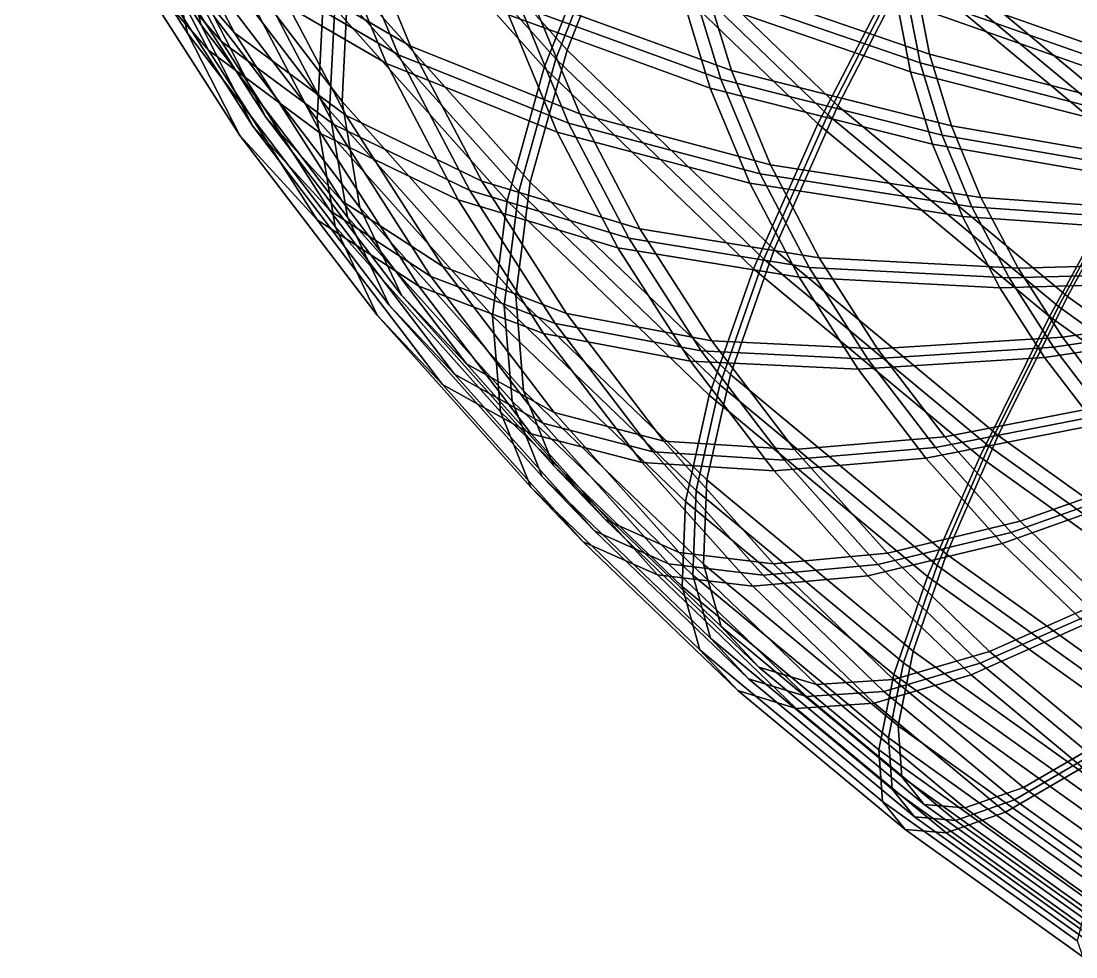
# Model space of a CAD drawing. Extents: x -10 to 10, y -10 to 10.
# Drawn here: x -8.894 to -5.558, y -8.358 to -5.4 of the extents above; entities that cross this region are included whole.
import ezdxf

# ---------------------------------------------------------------- set-up
doc = ezdxf.new("R2010")
doc.units = 0

msp = doc.modelspace()

# ---------------------------------------------------------------- linework, layer by layer
for points in [[(-7.8022, -4.8492, -3.8423), (-7.6312, -4.3603, -4.6757), (-7.0173, -5.0471, -4.9393), (-7.2033, -5.5192, -4.0994)], [(-7.7634, -4.8251, -3.8232), (-7.5932, -4.3386, -4.6525), (-6.9824, -5.022, -4.9147), (-7.1674, -5.4918, -4.079)], [(-8.8813, -4.3927, -1.4512), (-8.4521, -5.0627, -1.7924), (-8.3673, -5.4381, -0.8855), (-8.7719, -4.8064, -0.5638)], [(-8.8371, -4.3709, -1.444), (-8.41, -5.0375, -1.7835), (-8.3256, -5.411, -0.8811), (-8.7283, -4.7825, -0.561)], [(-7.8412, -4.8735, -3.8615), (-7.6693, -4.3821, -4.6991), (-7.0524, -5.0723, -4.9639), (-7.2393, -5.5468, -4.1199)], [(-8.4927, -5.1223, 0.3257), (-8.219, -5.4368, 1.2066), (-8.5049, -4.8929, 1.5145), (-8.8053, -4.5278, 0.6623)], [(-6.0789, -5.1849, -5.9366), (-6.3425, -5.6963, -5.1415), (-7.0173, -5.0471, -4.9393), (-6.7637, -4.5262, -5.7314)], [(-6.0487, -5.1591, -5.9071), (-6.3109, -5.668, -5.1159), (-6.9824, -5.022, -4.9147), (-6.73, -4.5037, -5.7029)], [(-8.5352, -5.1479, 0.3274), (-8.2601, -5.4639, 1.2126), (-8.5474, -4.9174, 1.5221), (-8.8493, -4.5504, 0.6657)], [(-6.1093, -5.2109, -5.9663), (-6.3742, -5.7248, -5.1672), (-7.0524, -5.0723, -4.9639), (-6.7975, -4.5488, -5.7601)], [(-8.5779, -5.1737, 0.329), (-8.3014, -5.4913, 1.2187), (-8.5901, -4.9419, 1.5297), (-8.8935, -4.5732, 0.669)], [(-7.8786, -5.6544, -2.0626), (-8.3682, -5.0125, -1.7746), (-8.3718, -4.5927, -2.6554), (-7.8589, -5.2652, -2.9572)], [(-6.0487, -5.1591, -5.9071), (-5.7283, -4.6008, -6.6415), (-4.9886, -5.2152, -6.7829), (-5.3125, -5.7706, -6.0478)], [(-7.918, -5.6827, -2.0729), (-8.41, -5.0375, -1.7835), (-8.4137, -4.6156, -2.6687), (-7.8982, -5.2915, -2.972)], [(-6.0789, -5.1849, -5.9366), (-5.7569, -4.6238, -6.6747), (-5.0135, -5.2413, -6.8168), (-5.3391, -5.7995, -6.0781)], [(-7.9576, -5.7111, -2.0833), (-8.4521, -5.0627, -1.7924), (-8.4557, -4.6387, -2.6821), (-7.9377, -5.3179, -2.9868)], [(-6.1093, -5.2109, -5.9663), (-5.7857, -4.6469, -6.7081), (-5.0386, -5.2675, -6.8509), (-5.3658, -5.8285, -6.1084)], [(-8.327, -4.7167, 2.659), (-8.1224, -5.2108, 2.352), (-7.6619, -5.4786, 3.167), (-7.841, -5.0459, 3.4358)], [(-8.4927, -5.1223, 0.3257), (-8.6849, -4.7587, -0.5582), (-8.2842, -5.3841, -0.8767), (-8.1202, -5.7038, 0.0297)], [(-8.4104, -4.764, 2.6857), (-8.2038, -5.263, 2.3756), (-7.7387, -5.5335, 3.1987), (-7.9196, -5.0965, 3.4703)], [(-8.3686, -4.7403, 2.6723), (-8.163, -5.2368, 2.3638), (-7.7002, -5.506, 3.1828), (-7.8802, -5.0712, 3.453)], [(-8.5352, -5.1479, 0.3274), (-8.7283, -4.7825, -0.561), (-8.3256, -5.411, -0.8811), (-8.1608, -5.7323, 0.0298)], [(-8.5779, -5.1737, 0.329), (-8.7719, -4.8064, -0.5638), (-8.3673, -5.4381, -0.8855), (-8.2016, -5.761, 0.03)], [(-7.7634, -4.8251, -3.8232), (-7.1674, -5.4918, -4.079), (-7.2836, -5.9088, -3.2042), (-7.8589, -5.2652, -2.9572)], [(-7.8022, -4.8492, -3.8423), (-7.2033, -5.5192, -4.0994), (-7.32, -5.9384, -3.2202), (-7.8982, -5.2915, -2.972)], [(-6.1056, -4.867, 6.2438), (-6.1134, -5.0836, 6.0609), (-5.3499, -5.4156, 6.4905), (-5.3812, -5.253, 6.6039)], [(-7.8659, -5.6987, 2.0758), (-8.1224, -5.2108, 2.352), (-8.5049, -4.8929, 1.5145), (-8.219, -5.4368, 1.2066)], [(-7.8412, -4.8735, -3.8615), (-7.2393, -5.5468, -4.1199), (-7.3566, -5.9681, -3.2363), (-7.9377, -5.3179, -2.9868)], [(-6.1361, -4.8914, 6.275), (-6.144, -5.109, 6.0912), (-5.3767, -5.4427, 6.523), (-5.4081, -5.2792, 6.637)], [(-7.9052, -5.7272, 2.0862), (-8.163, -5.2368, 2.3638), (-8.5474, -4.9174, 1.5221), (-8.2601, -5.4639, 1.2126)], [(-7.9447, -5.7558, 2.0966), (-8.2038, -5.263, 2.3756), (-8.5901, -4.9419, 1.5297), (-8.3014, -5.4913, 1.2187)], [(-7.2794, -5.3264, 4.1794), (-6.6478, -5.5557, 4.8829), (-6.7389, -5.2569, 5.0848), (-7.3916, -4.9583, 4.4281)], [(-6.0649, -5.2796, 5.8568), (-6.7965, -4.9602, 5.3015), (-6.7389, -5.2569, 5.0848), (-6.0211, -5.5047, 5.6924)], [(-7.3158, -5.353, 4.2003), (-6.6811, -5.5835, 4.9073), (-6.7726, -5.2832, 5.1102), (-7.4285, -4.9831, 4.4503)], [(-6.0952, -5.306, 5.886), (-6.8305, -4.985, 5.328), (-6.7726, -5.2832, 5.1102), (-6.0512, -5.5322, 5.7208)], [(-7.8786, -5.6544, -2.0626), (-7.8226, -5.9893, -1.1483), (-8.2842, -5.3841, -0.8767), (-8.3682, -5.0125, -1.7746)], [(-7.3524, -5.3798, 4.2213), (-6.7145, -5.6114, 4.9319), (-6.8064, -5.3096, 5.1358), (-7.4657, -5.008, 4.4725)], [(-6.5123, -6.122, -4.2754), (-7.1674, -5.4918, -4.079), (-6.9824, -5.022, -4.9147), (-6.3109, -5.668, -5.1159)], [(-6.1257, -5.3326, 5.9155), (-6.8647, -5.0099, 5.3547), (-6.8064, -5.3096, 5.1358), (-6.0815, -5.5599, 5.7494)], [(-7.9576, -5.7111, -2.0833), (-7.901, -6.0494, -1.1598), (-8.3673, -5.4381, -0.8855), (-8.4521, -5.0627, -1.7924)], [(-7.918, -5.6827, -2.0729), (-7.8617, -6.0193, -1.154), (-8.3256, -5.411, -0.8811), (-8.41, -5.0375, -1.7835)], [(-7.2794, -5.3264, 4.1794), (-7.841, -5.0459, 3.4358), (-7.6619, -5.4786, 3.167), (-7.1274, -5.6935, 3.9513)], [(-6.5448, -6.1527, -4.2968), (-7.2033, -5.5192, -4.0994), (-7.0173, -5.0471, -4.9393), (-6.3425, -5.6963, -5.1415)], [(-6.0649, -5.2796, 5.8568), (-5.3472, -5.5327, 6.3218), (-5.3233, -5.3887, 6.4582), (-6.083, -5.0583, 6.0308)], [(-7.3524, -5.3798, 4.2213), (-7.9196, -5.0965, 3.4703), (-7.7387, -5.5335, 3.1987), (-7.1988, -5.7506, 3.9909)], [(-7.3158, -5.353, 4.2003), (-7.8802, -5.0712, 3.453), (-7.7002, -5.506, 3.1828), (-7.163, -5.722, 3.9711)], [(-6.5775, -6.1834, -4.3182), (-7.2393, -5.5468, -4.1199), (-7.0524, -5.0723, -4.9639), (-6.3742, -5.7248, -5.1672)], [(-6.0952, -5.306, 5.886), (-5.3739, -5.5603, 6.3534), (-5.3499, -5.4156, 6.4905), (-6.1134, -5.0836, 6.0609)], [(-8.4927, -5.1223, 0.3257), (-8.1202, -5.7038, 0.0297), (-7.8782, -5.9686, 0.9358), (-8.219, -5.4368, 1.2066)], [(-6.1257, -5.3326, 5.9155), (-5.4008, -5.5882, 6.3852), (-5.3767, -5.4427, 6.523), (-6.144, -5.109, 6.0912)], [(-8.5352, -5.1479, 0.3274), (-8.1608, -5.7323, 0.0298), (-7.9176, -5.9985, 0.9404), (-8.2601, -5.4639, 1.2126)], [(-6.0487, -5.1591, -5.9071), (-5.3125, -5.7706, -6.0478), (-5.5854, -6.2706, -5.2546), (-6.3109, -5.668, -5.1159)], [(-8.5779, -5.1737, 0.329), (-8.2016, -5.761, 0.03), (-7.9572, -6.0285, 0.9451), (-8.3014, -5.4913, 1.2187)], [(-6.0789, -5.1849, -5.9366), (-5.3391, -5.7995, -6.0781), (-5.6134, -6.3019, -5.2809), (-6.3425, -5.6963, -5.1415)], [(-7.8659, -5.6987, 2.0758), (-7.4372, -5.9059, 2.925), (-7.6619, -5.4786, 3.167), (-8.1224, -5.2108, 2.352)], [(-6.1093, -5.2109, -5.9663), (-5.3658, -5.8285, -6.1084), (-5.6414, -6.3334, -5.3073), (-6.3742, -5.7248, -5.1672)], [(-7.9447, -5.7558, 2.0966), (-7.5118, -5.9651, 2.9543), (-7.7387, -5.5335, 3.1987), (-8.2038, -5.263, 2.3756)], [(-7.9052, -5.7272, 2.0862), (-7.4744, -5.9354, 2.9397), (-7.7002, -5.506, 3.1828), (-8.163, -5.2368, 2.3638)], [(-7.8786, -5.6544, -2.0626), (-7.8589, -5.2652, -2.9572), (-7.2836, -5.9088, -3.2042), (-7.3294, -6.2688, -2.2984)], [(-5.9521, -5.7314, 5.5392), (-6.0211, -5.5047, 5.6924), (-6.7389, -5.2569, 5.0848), (-6.6478, -5.5557, 4.8829)], [(-7.918, -5.6827, -2.0729), (-7.8982, -5.2915, -2.972), (-7.32, -5.9384, -3.2202), (-7.3661, -6.3002, -2.3099)], [(-5.9818, -5.76, 5.5669), (-6.0512, -5.5322, 5.7208), (-6.7726, -5.2832, 5.1102), (-6.6811, -5.5835, 4.9073)], [(-6.0649, -5.2796, 5.8568), (-6.0211, -5.5047, 5.6924), (-5.2809, -5.695, 6.2261), (-5.3472, -5.5327, 6.3218)], [(-7.9576, -5.7111, -2.0833), (-7.9377, -5.3179, -2.9868), (-7.3566, -5.9681, -3.2363), (-7.4029, -6.3317, -2.3214)], [(-7.2794, -5.3264, 4.1794), (-7.1274, -5.6935, 3.9513), (-6.5244, -5.8537, 4.6977), (-6.6478, -5.5557, 4.8829)], [(-6.0117, -5.7888, 5.5948), (-6.0815, -5.5599, 5.7494), (-6.8064, -5.3096, 5.1358), (-6.7145, -5.6114, 4.9319)], [(-6.1257, -5.3326, 5.9155), (-6.0815, -5.5599, 5.7494), (-5.3338, -5.7521, 6.2885), (-5.4008, -5.5882, 6.3852)], [(-6.0952, -5.306, 5.886), (-6.0512, -5.5322, 5.7208), (-5.3073, -5.7235, 6.2572), (-5.3739, -5.5603, 6.3534)], [(-7.3158, -5.353, 4.2003), (-7.163, -5.722, 3.9711), (-6.557, -5.883, 4.7212), (-6.6811, -5.5835, 4.9073)], [(-7.6911, -6.2664, -0.2228), (-8.1202, -5.7038, 0.0297), (-8.2842, -5.3841, -0.8767), (-7.8226, -5.9893, -1.1483)], [(-7.3524, -5.3798, 4.2213), (-7.1988, -5.7506, 3.9909), (-6.5898, -5.9124, 4.7448), (-6.7145, -5.6114, 4.9319)], [(-7.7296, -6.2978, -0.2239), (-8.1608, -5.7323, 0.0298), (-8.3256, -5.411, -0.8811), (-7.8617, -6.0193, -1.154)], [(-7.7682, -6.3292, -0.225), (-8.2016, -5.761, 0.03), (-8.3673, -5.4381, -0.8855), (-7.901, -6.0494, -1.1598)], [(-7.9052, -5.7272, 2.0862), (-8.2601, -5.4639, 1.2126), (-7.9176, -5.9985, 0.9404), (-7.598, -6.2068, 1.842)], [(-7.8659, -5.6987, 2.0758), (-8.219, -5.4368, 1.2066), (-7.8782, -5.9686, 0.9358), (-7.5602, -6.1759, 1.8328)], [(-7.9447, -5.7558, 2.0966), (-8.3014, -5.4913, 1.2187), (-7.9572, -6.0285, 0.9451), (-7.636, -6.2378, 1.8512)], [(-6.9368, -6.0561, 3.746), (-7.1274, -5.6935, 3.9513), (-7.6619, -5.4786, 3.167), (-7.4372, -5.9059, 2.925)], [(-6.5123, -6.122, -4.2754), (-6.651, -6.5173, -3.3938), (-7.2836, -5.9088, -3.2042), (-7.1674, -5.4918, -4.079)], [(-7.0063, -6.1168, 3.7836), (-7.1988, -5.7506, 3.9909), (-7.7387, -5.5335, 3.1987), (-7.5118, -5.9651, 2.9543)], [(-6.9715, -6.0864, 3.7648), (-7.163, -5.722, 3.9711), (-7.7002, -5.506, 3.1828), (-7.4744, -5.9354, 2.9397)], [(-6.5448, -6.1527, -4.2968), (-6.6843, -6.5499, -3.4107), (-7.32, -5.9384, -3.2202), (-7.2033, -5.5192, -4.0994)], [(-5.9818, -5.76, 5.5669), (-5.2945, -5.8783, 6.13), (-5.3073, -5.7235, 6.2572), (-6.0512, -5.5322, 5.7208)], [(-5.9521, -5.7314, 5.5392), (-5.2682, -5.849, 6.0995), (-5.2809, -5.695, 6.2261), (-6.0211, -5.5047, 5.6924)], [(-6.5775, -6.1834, -4.3182), (-6.7177, -6.5827, -3.4278), (-7.3566, -5.9681, -3.2363), (-7.2393, -5.5468, -4.1199)], [(-5.9521, -5.7314, 5.5392), (-6.6478, -5.5557, 4.8829), (-6.5244, -5.8537, 4.6977), (-5.8585, -5.9574, 5.3988)], [(-6.0117, -5.7888, 5.5948), (-5.321, -5.9076, 6.1606), (-5.3338, -5.7521, 6.2885), (-6.0815, -5.5599, 5.7494)], [(-5.9818, -5.76, 5.5669), (-6.6811, -5.5835, 4.9073), (-6.557, -5.883, 4.7212), (-5.8878, -5.9872, 5.4257)], [(-6.0117, -5.7888, 5.5948), (-6.7145, -5.6114, 4.9319), (-6.5898, -5.9124, 4.7448), (-5.9172, -6.0172, 5.4529)], [(-7.8786, -5.6544, -2.0626), (-7.3294, -6.2688, -2.2984), (-7.3048, -6.5686, -1.3705), (-7.8226, -5.9893, -1.1483)], [(-6.5123, -6.122, -4.2754), (-6.3109, -5.668, -5.1159), (-5.5854, -6.2706, -5.2546), (-5.8044, -6.71, -4.4107)], [(-7.918, -5.6827, -2.0729), (-7.3661, -6.3002, -2.3099), (-7.3413, -6.6015, -1.3774), (-7.8617, -6.0193, -1.154)], [(-7.8659, -5.6987, 2.0758), (-7.5602, -6.1759, 1.8328), (-7.1695, -6.3238, 2.7122), (-7.4372, -5.9059, 2.925)], [(-6.9368, -6.0561, 3.746), (-6.3697, -6.1481, 4.5311), (-6.5244, -5.8537, 4.6977), (-7.1274, -5.6935, 3.9513)], [(-6.5448, -6.1527, -4.2968), (-6.3425, -5.6963, -5.1415), (-5.6134, -6.3019, -5.2809), (-5.8335, -6.7436, -4.4327)], [(-7.7296, -6.2978, -0.2239), (-7.5231, -6.5157, 0.7083), (-7.9176, -5.9985, 0.9404), (-8.1608, -5.7323, 0.0298)], [(-7.6911, -6.2664, -0.2228), (-7.4857, -6.4833, 0.7048), (-7.8782, -5.9686, 0.9358), (-8.1202, -5.7038, 0.0297)], [(-7.9576, -5.7111, -2.0833), (-7.4029, -6.3317, -2.3214), (-7.378, -6.6345, -1.3843), (-7.901, -6.0494, -1.1598)], [(-7.9052, -5.7272, 2.0862), (-7.598, -6.2068, 1.842), (-7.2054, -6.3554, 2.7258), (-7.4744, -5.9354, 2.9397)], [(-6.9715, -6.0864, 3.7648), (-6.4015, -6.1788, 4.5537), (-6.557, -5.883, 4.7212), (-7.163, -5.722, 3.9711)], [(-6.5775, -6.1834, -4.3182), (-6.3742, -5.7248, -5.1672), (-5.6414, -6.3334, -5.3073), (-5.8626, -6.7773, -4.4549)], [(-5.9521, -5.7314, 5.5392), (-5.8585, -5.9574, 5.3988), (-5.1693, -6.0056, 6.0246), (-5.2682, -5.849, 6.0995)], [(-7.7682, -6.3292, -0.225), (-7.5607, -6.5483, 0.7119), (-7.9572, -6.0285, 0.9451), (-8.2016, -5.761, 0.03)], [(-7.9447, -5.7558, 2.0966), (-7.636, -6.2378, 1.8512), (-7.2414, -6.3872, 2.7394), (-7.5118, -5.9651, 2.9543)], [(-7.0063, -6.1168, 3.7836), (-6.4335, -6.2097, 4.5765), (-6.5898, -5.9124, 4.7448), (-7.1988, -5.7506, 3.9909)], [(-5.9818, -5.76, 5.5669), (-5.8878, -5.9872, 5.4257), (-5.1951, -6.0356, 6.0548), (-5.2945, -5.8783, 6.13)], [(-6.0117, -5.7888, 5.5948), (-5.9172, -6.0172, 5.4529), (-5.2211, -6.0658, 6.085), (-5.321, -5.9076, 6.1606)], [(-4.5511, -6.3636, -6.154), (-4.8368, -6.858, -5.3557), (-5.6134, -6.3019, -5.2809), (-5.3391, -5.7995, -6.0781)], [(-4.5285, -6.332, -6.1234), (-4.8127, -6.8238, -5.3291), (-5.5854, -6.2706, -5.2546), (-5.3125, -5.7706, -6.0478)], [(-4.5739, -6.3955, -6.1847), (-4.861, -6.8922, -5.3825), (-5.6414, -6.3334, -5.3073), (-5.3658, -5.8285, -6.1084)], [(-5.7411, -6.1807, 5.2723), (-5.8585, -5.9574, 5.3988), (-6.5244, -5.8537, 4.6977), (-6.3697, -6.1481, 4.5311)], [(-5.7698, -6.2116, 5.2987), (-5.8878, -5.9872, 5.4257), (-6.557, -5.883, 4.7212), (-6.4015, -6.1788, 4.5537)], [(-6.9715, -6.0864, 3.7648), (-7.4744, -5.9354, 2.9397), (-7.2054, -6.3554, 2.7258), (-6.7432, -6.4427, 3.5833)], [(-6.9368, -6.0561, 3.746), (-7.4372, -5.9059, 2.925), (-7.1695, -6.3238, 2.7122), (-6.7096, -6.4106, 3.5655)], [(-6.7256, -6.8497, -2.4794), (-7.3294, -6.2688, -2.2984), (-7.2836, -5.9088, -3.2042), (-6.651, -6.5173, -3.3938)], [(-5.7987, -6.2427, 5.3252), (-5.9172, -6.0172, 5.4529), (-6.5898, -5.9124, 4.7448), (-6.4335, -6.2097, 4.5765)], [(-7.208, -6.6376, 1.6256), (-7.5602, -6.1759, 1.8328), (-7.8782, -5.9686, 0.9358), (-7.4857, -6.4833, 0.7048)], [(-7.0063, -6.1168, 3.7836), (-7.5118, -5.9651, 2.9543), (-7.2414, -6.3872, 2.7394), (-6.7769, -6.4749, 3.6012)], [(-6.793, -6.9184, -2.5042), (-7.4029, -6.3317, -2.3214), (-7.3566, -5.9681, -3.2363), (-6.7177, -6.5827, -3.4278)], [(-6.7592, -6.8839, -2.4918), (-7.3661, -6.3002, -2.3099), (-7.32, -5.9384, -3.2202), (-6.6843, -6.5499, -3.4107)], [(-5.7411, -6.1807, 5.2723), (-5.1204, -6.1636, 5.9126), (-5.1693, -6.0056, 6.0246), (-5.8585, -5.9574, 5.3988)], [(-7.2441, -6.6708, 1.6337), (-7.598, -6.2068, 1.842), (-7.9176, -5.9985, 0.9404), (-7.5231, -6.5157, 0.7083)], [(-7.6911, -6.2664, -0.2228), (-7.8226, -5.9893, -1.1483), (-7.3048, -6.5686, -1.3705), (-7.2097, -6.805, -0.4294)], [(-5.7698, -6.2116, 5.2987), (-5.146, -6.1945, 5.9422), (-5.1951, -6.0356, 6.0548), (-5.8878, -5.9872, 5.4257)], [(-7.2803, -6.7042, 1.6419), (-7.636, -6.2378, 1.8512), (-7.9572, -6.0285, 0.9451), (-7.5607, -6.5483, 0.7119)], [(-7.7296, -6.2978, -0.2239), (-7.8617, -6.0193, -1.154), (-7.3413, -6.6015, -1.3774), (-7.2458, -6.839, -0.4316)], [(-5.7987, -6.2427, 5.3252), (-5.1718, -6.2254, 5.9719), (-5.2211, -6.0658, 6.085), (-5.9172, -6.0172, 5.4529)], [(-7.7682, -6.3292, -0.225), (-7.901, -6.0494, -1.1598), (-7.378, -6.6345, -1.3843), (-7.282, -6.8732, -0.4337)], [(-6.9368, -6.0561, 3.746), (-6.7096, -6.4106, 3.5655), (-6.1853, -6.4359, 4.3845), (-6.3697, -6.1481, 4.5311)], [(-6.9715, -6.0864, 3.7648), (-6.7432, -6.4427, 3.5833), (-6.2162, -6.4681, 4.4064), (-6.4015, -6.1788, 4.5537)], [(-7.0063, -6.1168, 3.7836), (-6.7769, -6.4749, 3.6012), (-6.2473, -6.5004, 4.4284), (-6.4335, -6.2097, 4.5765)], [(-6.5123, -6.122, -4.2754), (-5.8044, -6.71, -4.4107), (-5.9676, -7.085, -3.5244), (-6.651, -6.5173, -3.3938)], [(-6.5448, -6.1527, -4.2968), (-5.8335, -6.7436, -4.4327), (-5.9975, -7.1204, -3.542), (-6.6843, -6.5499, -3.4107)], [(-5.7411, -6.1807, 5.2723), (-6.3697, -6.1481, 4.5311), (-6.1853, -6.4359, 4.3845), (-5.6012, -6.3991, 5.1612)], [(-5.7411, -6.1807, 5.2723), (-5.6012, -6.3991, 5.1612), (-4.9928, -6.3086, 5.8616), (-5.1204, -6.1636, 5.9126)], [(-7.208, -6.6376, 1.6256), (-6.8611, -6.7282, 2.5308), (-7.1695, -6.3238, 2.7122), (-7.5602, -6.1759, 1.8328)], [(-6.5775, -6.1834, -4.3182), (-5.8626, -6.7773, -4.4549), (-6.0275, -7.156, -3.5597), (-6.7177, -6.5827, -3.4278)], [(-5.7698, -6.2116, 5.2987), (-6.4015, -6.1788, 4.5537), (-6.2162, -6.4681, 4.4064), (-5.6292, -6.4311, 5.187)], [(-5.7698, -6.2116, 5.2987), (-5.6292, -6.4311, 5.187), (-5.0177, -6.3401, 5.8909), (-5.146, -6.1945, 5.9422)], [(-7.2441, -6.6708, 1.6337), (-6.8954, -6.7618, 2.5434), (-7.2054, -6.3554, 2.7258), (-7.598, -6.2068, 1.842)], [(-5.7987, -6.2427, 5.3252), (-6.4335, -6.2097, 4.5765), (-6.2473, -6.5004, 4.4284), (-5.6574, -6.4632, 5.2129)], [(-5.7987, -6.2427, 5.3252), (-5.6574, -6.4632, 5.2129), (-5.0428, -6.3718, 5.9204), (-5.1718, -6.2254, 5.9719)], [(-7.6911, -6.2664, -0.2228), (-7.2097, -6.805, -0.4294), (-7.0453, -6.976, 0.5158), (-7.4857, -6.4833, 0.7048)], [(-7.2803, -6.7042, 1.6419), (-6.9299, -6.7956, 2.5562), (-7.2414, -6.3872, 2.7394), (-7.636, -6.2378, 1.8512)], [(-6.7256, -6.8497, -2.4794), (-6.7355, -7.1162, -1.5412), (-7.3048, -6.5686, -1.3705), (-7.3294, -6.2688, -2.2984)], [(-7.7296, -6.2978, -0.2239), (-7.2458, -6.839, -0.4316), (-7.0806, -7.0108, 0.5184), (-7.5231, -6.5157, 0.7083)], [(-6.7592, -6.8839, -2.4918), (-6.7692, -7.1518, -1.5489), (-7.3413, -6.6015, -1.3774), (-7.3661, -6.3002, -2.3099)], [(-5.0758, -7.2861, -4.5057), (-5.8335, -6.7436, -4.4327), (-5.6134, -6.3019, -5.2809), (-4.8368, -6.858, -5.3557)], [(-5.0505, -7.2498, -4.4833), (-5.8044, -6.71, -4.4107), (-5.5854, -6.2706, -5.2546), (-4.8127, -6.8238, -5.3291)], [(-7.7682, -6.3292, -0.225), (-7.282, -6.8732, -0.4337), (-7.116, -7.0459, 0.5209), (-7.5607, -6.5483, 0.7119)], [(-6.793, -6.9184, -2.5042), (-6.8031, -7.1876, -1.5566), (-7.378, -6.6345, -1.3843), (-7.4029, -6.3317, -2.3214)], [(-6.4479, -6.7538, 3.4115), (-6.7096, -6.4106, 3.5655), (-7.1695, -6.3238, 2.7122), (-6.8611, -6.7282, 2.5308)], [(-5.1011, -7.3225, -4.5283), (-5.8626, -6.7773, -4.4549), (-5.6414, -6.3334, -5.3073), (-4.861, -6.8922, -5.3825)], [(-5.4401, -6.6103, 5.0664), (-4.9097, -6.4645, 5.7684), (-4.9928, -6.3086, 5.8616), (-5.6012, -6.3991, 5.1612)], [(-6.4802, -6.7875, 3.4286), (-6.7432, -6.4427, 3.5833), (-7.2054, -6.3554, 2.7258), (-6.8954, -6.7618, 2.5434)], [(-5.4673, -6.6434, 5.0917), (-4.9342, -6.4968, 5.7972), (-5.0177, -6.3401, 5.8909), (-5.6292, -6.4311, 5.187)], [(-6.5126, -6.8215, 3.4457), (-6.7769, -6.4749, 3.6012), (-7.2414, -6.3872, 2.7394), (-6.9299, -6.7956, 2.5562)], [(-5.4401, -6.6103, 5.0664), (-5.6012, -6.3991, 5.1612), (-6.1853, -6.4359, 4.3845), (-5.9728, -6.7145, 4.2595)], [(-5.4946, -6.6766, 5.1172), (-4.9589, -6.5293, 5.8262), (-5.0428, -6.3718, 5.9204), (-5.6574, -6.4632, 5.2129)], [(-6.4479, -6.7538, 3.4115), (-5.9728, -6.7145, 4.2595), (-6.1853, -6.4359, 4.3845), (-6.7096, -6.4106, 3.5655)], [(-5.4673, -6.6434, 5.0917), (-5.6292, -6.4311, 5.187), (-6.2162, -6.4681, 4.4064), (-6.0027, -6.748, 4.2808)], [(-6.4802, -6.7875, 3.4286), (-6.0027, -6.748, 4.2808), (-6.2162, -6.4681, 4.4064), (-6.7432, -6.4427, 3.5833)], [(-5.4946, -6.6766, 5.1172), (-5.6574, -6.4632, 5.2129), (-6.2473, -6.5004, 4.4284), (-6.0327, -6.7818, 4.3022)], [(-7.208, -6.6376, 1.6256), (-7.4857, -6.4833, 0.7048), (-7.0453, -6.976, 0.5158), (-6.813, -7.0796, 1.456)], [(-6.5126, -6.8215, 3.4457), (-6.0327, -6.7818, 4.3022), (-6.2473, -6.5004, 4.4284), (-6.7769, -6.4749, 3.6012)], [(-7.2441, -6.6708, 1.6337), (-7.5231, -6.5157, 0.7083), (-7.0806, -7.0108, 0.5184), (-6.847, -7.115, 1.4633)], [(-6.7256, -6.8497, -2.4794), (-6.651, -6.5173, -3.3938), (-5.9676, -7.085, -3.5244), (-6.0733, -7.3916, -2.6041)], [(-7.2803, -6.7042, 1.6419), (-7.5607, -6.5483, 0.7119), (-7.116, -7.0459, 0.5209), (-6.8813, -7.1506, 1.4706)], [(-6.6805, -7.3141, -0.5881), (-7.2097, -6.805, -0.4294), (-7.3048, -6.5686, -1.3705), (-6.7355, -7.1162, -1.5412)], [(-6.7592, -6.8839, -2.4918), (-6.6843, -6.5499, -3.4107), (-5.9975, -7.1204, -3.542), (-6.1036, -7.4285, -2.6171)], [(-6.7139, -7.3507, -0.591), (-7.2458, -6.839, -0.4316), (-7.3413, -6.6015, -1.3774), (-6.7692, -7.1518, -1.5489)], [(-6.793, -6.9184, -2.5042), (-6.7177, -6.5827, -3.4278), (-6.0275, -7.156, -3.5597), (-6.1341, -7.4657, -2.6302)], [(-6.7474, -7.3874, -0.594), (-7.282, -6.8732, -0.4337), (-7.378, -6.6345, -1.3843), (-6.8031, -7.1876, -1.5566)], [(-5.4401, -6.6103, 5.0664), (-5.9728, -6.7145, 4.2595), (-5.7345, -6.9811, 4.1572), (-5.2593, -6.8126, 4.9888)], [(-7.208, -6.6376, 1.6256), (-6.813, -7.0796, 1.456), (-6.5151, -7.1152, 2.3823), (-6.8611, -6.7282, 2.5308)], [(-5.4673, -6.6434, 5.0917), (-6.0027, -6.748, 4.2808), (-5.7632, -7.016, 4.178), (-5.2856, -6.8467, 5.0137)], [(-7.2441, -6.6708, 1.6337), (-6.847, -7.115, 1.4633), (-6.5477, -7.1508, 2.3942), (-6.8954, -6.7618, 2.5434)], [(-5.4946, -6.6766, 5.1172), (-6.0327, -6.7818, 4.3022), (-5.792, -7.0511, 4.1989), (-5.312, -6.8809, 5.0388)], [(-7.2803, -6.7042, 1.6419), (-6.8813, -7.1506, 1.4706), (-6.5804, -7.1866, 2.4061), (-6.9299, -6.7956, 2.5562)], [(-6.4479, -6.7538, 3.4115), (-6.8611, -6.7282, 2.5308), (-6.5151, -7.1152, 2.3823), (-6.1544, -7.0822, 3.2855)], [(-6.4479, -6.7538, 3.4115), (-6.1544, -7.0822, 3.2855), (-5.7345, -6.9811, 4.1572), (-5.9728, -6.7145, 4.2595)], [(-5.0505, -7.2498, -4.4833), (-5.2398, -7.6062, -3.5945), (-5.9676, -7.085, -3.5244), (-5.8044, -6.71, -4.4107)], [(-6.4802, -6.7875, 3.4286), (-6.8954, -6.7618, 2.5434), (-6.5477, -7.1508, 2.3942), (-6.1852, -7.1176, 3.3019)], [(-6.4802, -6.7875, 3.4286), (-6.1852, -7.1176, 3.3019), (-5.7632, -7.016, 4.178), (-6.0027, -6.748, 4.2808)], [(-5.0758, -7.2861, -4.5057), (-5.266, -7.6442, -3.6125), (-5.9975, -7.1204, -3.542), (-5.8335, -6.7436, -4.4327)], [(-6.5126, -6.8215, 3.4457), (-6.9299, -6.7956, 2.5562), (-6.5804, -7.1866, 2.4061), (-6.2161, -7.1532, 3.3185)], [(-6.5126, -6.8215, 3.4457), (-6.2161, -7.1532, 3.3185), (-5.792, -7.0511, 4.1989), (-6.0327, -6.7818, 4.3022)], [(-5.1011, -7.3225, -4.5283), (-5.2923, -7.6824, -3.6306), (-6.0275, -7.156, -3.5597), (-5.8626, -6.7773, -4.4549)], [(-6.6805, -7.3141, -0.5881), (-6.5612, -7.4417, 0.3707), (-7.0453, -6.976, 0.5158), (-7.2097, -6.805, -0.4294)], [(-5.0606, -7.0038, 4.9292), (-5.2593, -6.8126, 4.9888), (-5.7345, -6.9811, 4.1572), (-5.4725, -7.2331, 4.0787)], [(-6.7139, -7.3507, -0.591), (-6.594, -7.4789, 0.3725), (-7.0806, -7.0108, 0.5184), (-7.2458, -6.839, -0.4316)], [(-6.7256, -6.8497, -2.4794), (-6.0733, -7.3916, -2.6041), (-6.1205, -7.6271, -1.6587), (-6.7355, -7.1162, -1.5412)], [(-5.0859, -7.0388, 4.9538), (-5.2856, -6.8467, 5.0137), (-5.7632, -7.016, 4.178), (-5.4999, -7.2693, 4.0991)], [(-6.7474, -7.3874, -0.594), (-6.627, -7.5163, 0.3744), (-7.116, -7.0459, 0.5209), (-7.282, -6.8732, -0.4337)], [(-6.7592, -6.8839, -2.4918), (-6.1036, -7.4285, -2.6171), (-6.1511, -7.6653, -1.667), (-6.7692, -7.1518, -1.5489)], [(-5.1113, -7.074, 4.9786), (-5.312, -6.8809, 5.0388), (-5.792, -7.0511, 4.1989), (-5.5274, -7.3056, 4.1196)], [(-6.793, -6.9184, -2.5042), (-6.1341, -7.4657, -2.6302), (-6.1819, -7.7036, -1.6753), (-6.8031, -7.1876, -1.5566)], [(-6.3786, -7.4974, 1.3258), (-6.813, -7.0796, 1.456), (-7.0453, -6.976, 0.5158), (-6.5612, -7.4417, 0.3707)], [(-5.8316, -7.3927, 3.1888), (-5.4725, -7.2331, 4.0787), (-5.7345, -6.9811, 4.1572), (-6.1544, -7.0822, 3.2855)], [(-6.4105, -7.5349, 1.3325), (-6.847, -7.115, 1.4633), (-7.0806, -7.0108, 0.5184), (-6.594, -7.4789, 0.3725)], [(-5.8608, -7.4296, 3.2047), (-5.4999, -7.2693, 4.0991), (-5.7632, -7.016, 4.178), (-6.1852, -7.1176, 3.3019)], [(-6.4426, -7.5726, 1.3391), (-6.8813, -7.1506, 1.4706), (-7.116, -7.0459, 0.5209), (-6.627, -7.5163, 0.3744)], [(-5.8901, -7.4668, 3.2208), (-5.5274, -7.3056, 4.1196), (-5.792, -7.0511, 4.1989), (-6.2161, -7.1532, 3.3185)], [(-6.3786, -7.4974, 1.3258), (-6.1347, -7.4812, 2.2683), (-6.5151, -7.1152, 2.3823), (-6.813, -7.0796, 1.456)], [(-5.8316, -7.3927, 3.1888), (-6.1544, -7.0822, 3.2855), (-6.5151, -7.1152, 2.3823), (-6.1347, -7.4812, 2.2683)], [(-5.3784, -7.8891, -2.671), (-6.0733, -7.3916, -2.6041), (-5.9676, -7.085, -3.5244), (-5.2398, -7.6062, -3.5945)], [(-6.4105, -7.5349, 1.3325), (-6.1654, -7.5186, 2.2796), (-6.5477, -7.1508, 2.3942), (-6.847, -7.115, 1.4633)], [(-6.6805, -7.3141, -0.5881), (-6.7355, -7.1162, -1.5412), (-6.1205, -7.6271, -1.6587), (-6.1087, -7.7891, -0.6974)], [(-5.8608, -7.4296, 3.2047), (-6.1852, -7.1176, 3.3019), (-6.5477, -7.1508, 2.3942), (-6.1654, -7.5186, 2.2796)], [(-5.4053, -7.9285, -2.6844), (-6.1036, -7.4285, -2.6171), (-5.9975, -7.1204, -3.542), (-5.266, -7.6442, -3.6125)], [(-6.4426, -7.5726, 1.3391), (-6.1962, -7.5562, 2.291), (-6.5804, -7.1866, 2.4061), (-6.8813, -7.1506, 1.4706)], [(-6.7139, -7.3507, -0.591), (-6.7692, -7.1518, -1.5489), (-6.1511, -7.6653, -1.667), (-6.1392, -7.828, -0.7008)], [(-5.8901, -7.4668, 3.2208), (-6.2161, -7.1532, 3.3185), (-6.5804, -7.1866, 2.4061), (-6.1962, -7.5562, 2.291)], [(-5.4324, -7.9681, -2.6978), (-6.1341, -7.4657, -2.6302), (-6.0275, -7.156, -3.5597), (-5.2923, -7.6824, -3.6306)], [(-6.7474, -7.3874, -0.594), (-6.8031, -7.1876, -1.5566), (-6.1819, -7.7036, -1.6753), (-6.1699, -7.8672, -0.7044)], [(-5.8316, -7.3927, 3.1888), (-5.483, -7.6823, 3.1221), (-5.1894, -7.4683, 4.0246), (-5.4725, -7.2331, 4.0787)], [(-5.8608, -7.4296, 3.2047), (-5.5104, -7.7207, 3.1377), (-5.2154, -7.5056, 4.0447), (-5.4999, -7.2693, 4.0991)], [(-6.6805, -7.3141, -0.5881), (-6.1087, -7.7891, -0.6974), (-6.0382, -7.8762, 0.2707), (-6.5612, -7.4417, 0.3707)], [(-5.8901, -7.4668, 3.2208), (-5.5379, -7.7593, 3.1534), (-5.2415, -7.5431, 4.0649), (-5.5274, -7.3056, 4.1196)], [(-6.7139, -7.3507, -0.591), (-6.1392, -7.828, -0.7008), (-6.0684, -7.9156, 0.2721), (-6.594, -7.4789, 0.3725)], [(-6.7474, -7.3874, -0.594), (-6.1699, -7.8672, -0.7044), (-6.0987, -7.9551, 0.2734), (-6.627, -7.5163, 0.3744)], [(-5.8316, -7.3927, 3.1888), (-6.1347, -7.4812, 2.2683), (-5.7238, -7.8225, 2.1897), (-5.483, -7.6823, 3.1221)], [(-5.3784, -7.8891, -2.671), (-5.4654, -8.0962, -1.7218), (-6.1205, -7.6271, -1.6587), (-6.0733, -7.3916, -2.6041)], [(-5.8608, -7.4296, 3.2047), (-6.1654, -7.5186, 2.2796), (-5.7524, -7.8616, 2.2007), (-5.5104, -7.7207, 3.1377)], [(-5.4053, -7.9285, -2.6844), (-5.4928, -8.1366, -1.7304), (-6.1511, -7.6653, -1.667), (-6.1036, -7.4285, -2.6171)], [(-6.3786, -7.4974, 1.3258), (-6.5612, -7.4417, 0.3707), (-6.0382, -7.8762, 0.2707), (-5.9094, -7.8872, 1.2361)], [(-5.8901, -7.4668, 3.2208), (-6.1962, -7.5562, 2.291), (-5.7812, -7.901, 2.2117), (-5.5379, -7.7593, 3.1534)], [(-5.4324, -7.9681, -2.6978), (-5.5202, -8.1773, -1.7391), (-6.1819, -7.7036, -1.6753), (-6.1341, -7.4657, -2.6302)], [(-6.4105, -7.5349, 1.3325), (-6.594, -7.4789, 0.3725), (-6.0684, -7.9156, 0.2721), (-5.9389, -7.9267, 1.2423)], [(-6.3786, -7.4974, 1.3258), (-5.9094, -7.8872, 1.2361), (-5.7238, -7.8225, 2.1897), (-6.1347, -7.4812, 2.2683)], [(-6.4426, -7.5726, 1.3391), (-6.627, -7.5163, 0.3744), (-6.0987, -7.9551, 0.2734), (-5.9686, -7.9663, 1.2485)], [(-6.4105, -7.5349, 1.3325), (-5.9389, -7.9267, 1.2423), (-5.7524, -7.8616, 2.2007), (-6.1654, -7.5186, 2.2796)], [(-6.4426, -7.5726, 1.3391), (-5.9686, -7.9663, 1.2485), (-5.7812, -7.901, 2.2117), (-6.1962, -7.5562, 2.291)], [(-5.4997, -8.2251, -0.756), (-6.1087, -7.7891, -0.6974), (-6.1205, -7.6271, -1.6587), (-5.4654, -8.0962, -1.7218)], [(-5.5272, -8.2662, -0.7598), (-6.1392, -7.828, -0.7008), (-6.1511, -7.6653, -1.667), (-5.4928, -8.1366, -1.7304)], [(-5.5548, -8.3076, -0.7636), (-6.1699, -7.8672, -0.7044), (-6.1819, -7.7036, -1.6753), (-5.5202, -8.1773, -1.7391)], [(-5.1116, -7.9482, 3.0864), (-5.483, -7.6823, 3.1221), (-5.7238, -7.8225, 2.1897), (-5.2861, -8.1359, 2.1475)], [(-5.1371, -7.988, 3.1018), (-5.5104, -7.7207, 3.1377), (-5.7524, -7.8616, 2.2007), (-5.3125, -8.1766, 2.1583)], [(-5.1628, -8.0279, 3.1173), (-5.5379, -7.7593, 3.1534), (-5.7812, -7.901, 2.2117), (-5.3391, -8.2175, 2.1691)], [(-5.4997, -8.2251, -0.756), (-5.4811, -8.275, 0.217), (-6.0382, -7.8762, 0.2707), (-6.1087, -7.7891, -0.6974)], [(-5.5272, -8.2662, -0.7598), (-5.5085, -8.3164, 0.2181), (-6.0684, -7.9156, 0.2721), (-6.1392, -7.828, -0.7008)], [(-5.4096, -8.2451, 1.188), (-5.2861, -8.1359, 2.1475), (-5.7238, -7.8225, 2.1897), (-5.9094, -7.8872, 1.2361)], [(-5.5548, -8.3076, -0.7636), (-5.536, -8.358, 0.2192), (-6.0987, -7.9551, 0.2734), (-6.1699, -7.8672, -0.7044)], [(-5.4366, -8.2863, 1.1939), (-5.3125, -8.1766, 2.1583), (-5.7524, -7.8616, 2.2007), (-5.9389, -7.9267, 1.2423)], [(-5.4096, -8.2451, 1.188), (-5.9094, -7.8872, 1.2361), (-6.0382, -7.8762, 0.2707), (-5.4811, -8.275, 0.217)], [(-5.4638, -8.3277, 1.1999), (-5.3391, -8.2175, 2.1691), (-5.7812, -7.901, 2.2117), (-5.9686, -7.9663, 1.2485)], [(-5.4366, -8.2863, 1.1939), (-5.9389, -7.9267, 1.2423), (-6.0684, -7.9156, 0.2721), (-5.5085, -8.3164, 0.2181)], [(-5.4638, -8.3277, 1.1999), (-5.9686, -7.9663, 1.2485), (-6.0987, -7.9551, 0.2734), (-5.536, -8.358, 0.2192)]]:
    msp.add_3dface(points)

doc.saveas('drawing.dxf')
